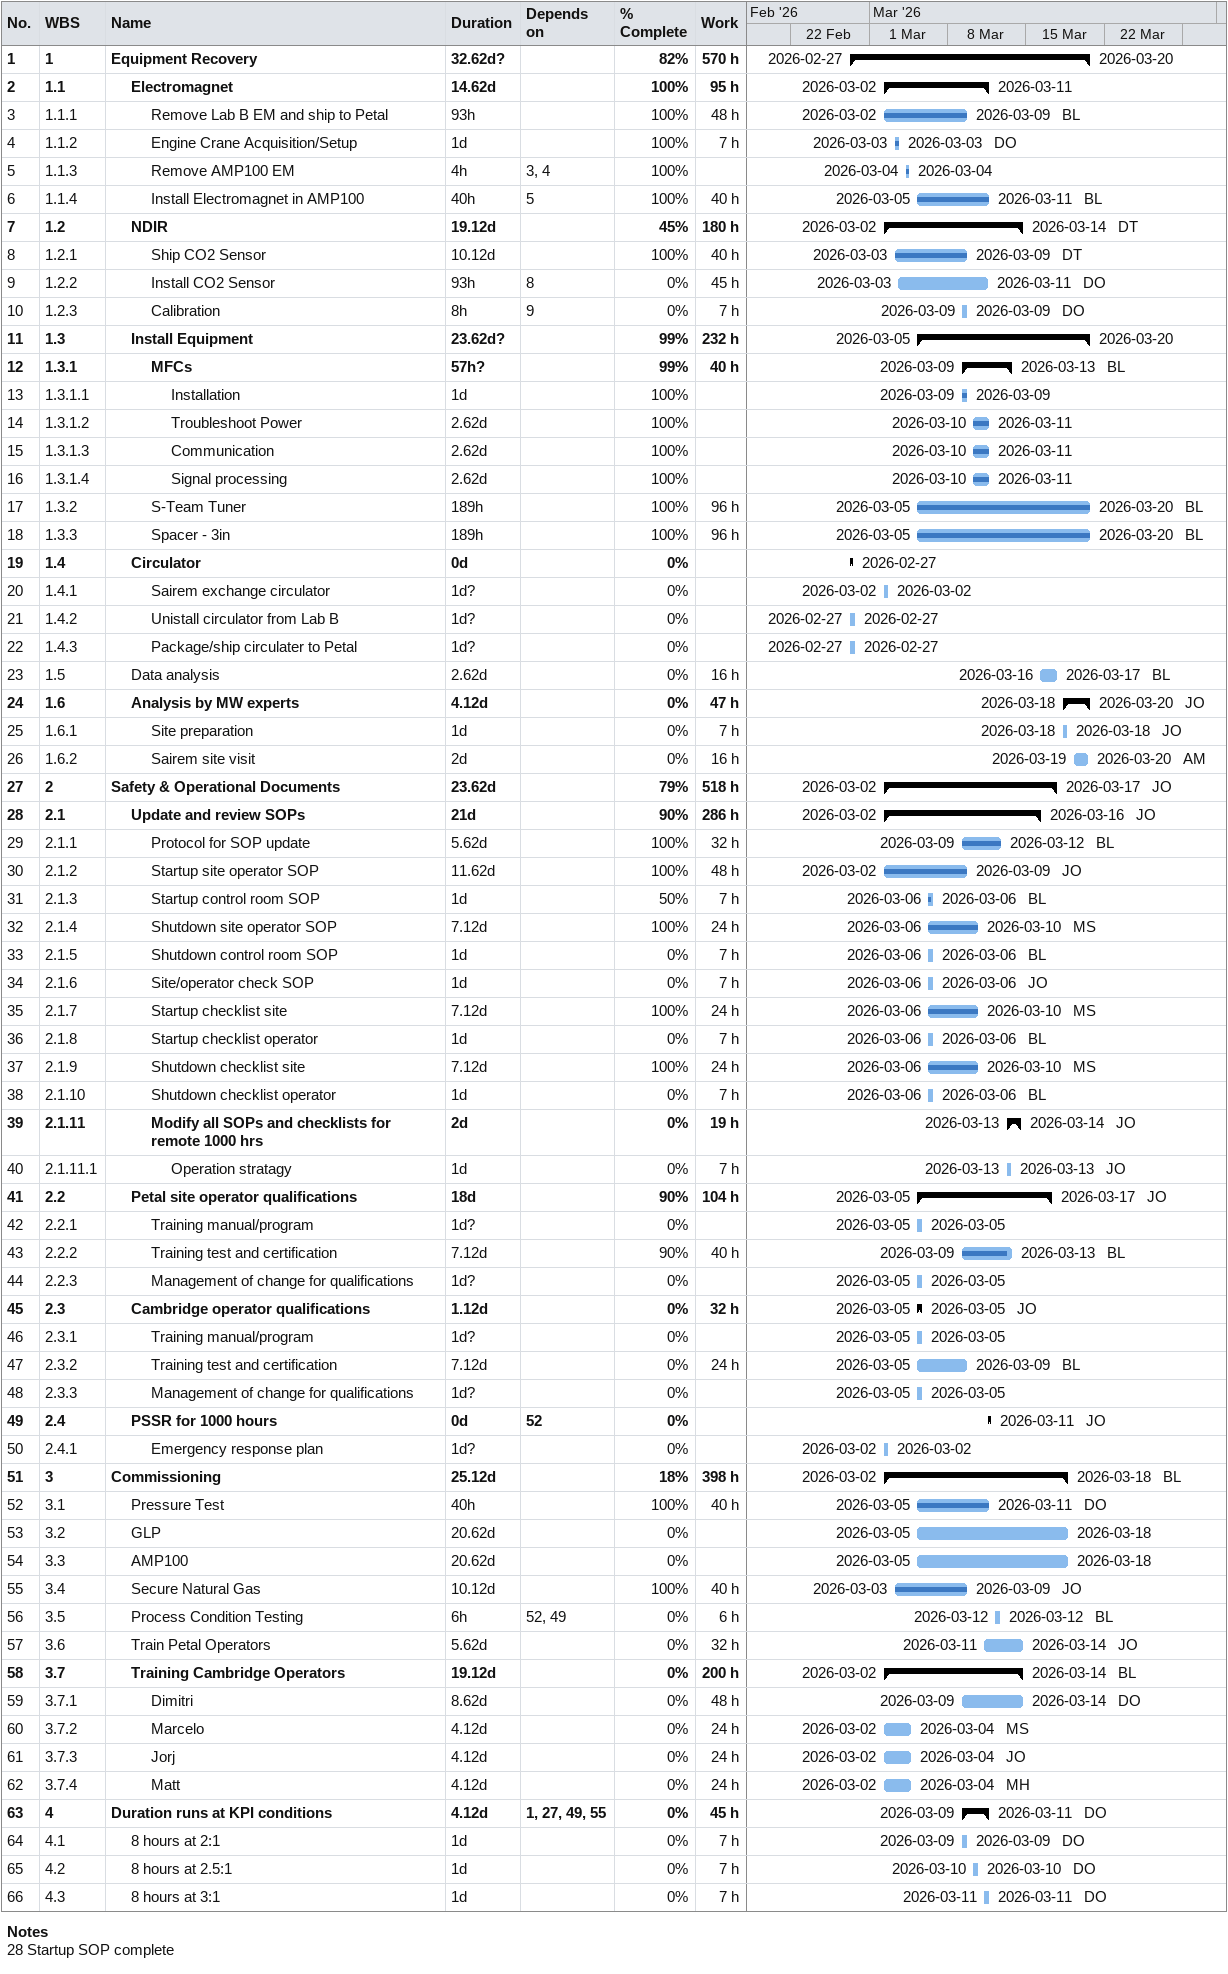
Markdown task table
| ID | WBS | Task | Duration | Start | Finish | Predecessors | Resources | % complete | Work (h) |
|---|---|---|---|---|---|---|---|---|---|
| 1 | 1 | **Equipment Recovery** | 32.62d? | 2026-02-27 | 2026-03-20 |  |  | 82 | 570 |
| 2 | 1.1 | **Electromagnet** | 14.62d | 2026-03-02 | 2026-03-11 |  |  | 100 | 95 |
| 3 | 1.1.1 | Remove Lab B EM and ship to Petal | 93h | 2026-03-02 | 2026-03-09 |  | BL | 100 | 48 |
| 4 | 1.1.2 | Engine Crane Acquisition/Setup | 1d | 2026-03-03 | 2026-03-03 |  | DO | 100 | 7 |
| 5 | 1.1.3 | Remove AMP100 EM | 4h | 2026-03-04 | 2026-03-04 | 3, 4 |  | 100 |  |
| 6 | 1.1.4 | Install Electromagnet in AMP100 | 40h | 2026-03-05 | 2026-03-11 | 5 | BL | 100 | 40 |
| 7 | 1.2 | **NDIR** | 19.12d | 2026-03-02 | 2026-03-14 |  | DT | 45 | 180 |
| 8 | 1.2.1 | Ship CO2 Sensor | 10.12d | 2026-03-03 | 2026-03-09 |  | DT | 100 | 40 |
| 9 | 1.2.2 | Install CO2 Sensor | 93h | 2026-03-03 | 2026-03-11 | 8 | DO | 0 | 45 |
| 10 | 1.2.3 | Calibration | 8h | 2026-03-09 | 2026-03-09 | 9 | DO | 0 | 7 |
| 11 | 1.3 | **Install Equipment** | 23.62d? | 2026-03-05 | 2026-03-20 |  |  | 99 | 232 |
| 12 | 1.3.1 | **MFCs** | 57h? | 2026-03-09 | 2026-03-13 |  | BL | 99 | 40 |
| 13 | 1.3.1.1 | Installation | 1d | 2026-03-09 | 2026-03-09 |  |  | 100 |  |
| 14 | 1.3.1.2 | Troubleshoot Power | 2.62d | 2026-03-10 | 2026-03-11 |  |  | 100 |  |
| 15 | 1.3.1.3 | Communication | 2.62d | 2026-03-10 | 2026-03-11 |  |  | 100 |  |
| 16 | 1.3.1.4 | Signal processing | 2.62d | 2026-03-10 | 2026-03-11 |  |  | 100 |  |
| 17 | 1.3.2 | S-Team Tuner | 189h | 2026-03-05 | 2026-03-20 |  | BL | 100 | 96 |
| 18 | 1.3.3 | Spacer - 3in | 189h | 2026-03-05 | 2026-03-20 |  | BL | 100 | 96 |
| 19 | 1.4 | **Circulator** | 0d | 2026-02-27 | 2026-02-27 |  |  | 0 |  |
| 20 | 1.4.1 | Sairem exchange circulator | 1d? | 2026-03-02 | 2026-03-02 |  |  | 0 |  |
| 21 | 1.4.2 | Unistall circulator from Lab B | 1d? | 2026-02-27 | 2026-02-27 |  |  | 0 |  |
| 22 | 1.4.3 | Package/ship circulater to Petal | 1d? | 2026-02-27 | 2026-02-27 |  |  | 0 |  |
| 23 | 1.5 | Data analysis | 2.62d | 2026-03-16 | 2026-03-17 |  | BL | 0 | 16 |
| 24 | 1.6 | **Analysis by MW experts** | 4.12d | 2026-03-18 | 2026-03-20 |  | JO | 0 | 47 |
| 25 | 1.6.1 | Site preparation | 1d | 2026-03-18 | 2026-03-18 |  | JO | 0 | 7 |
| 26 | 1.6.2 | Sairem site visit | 2d | 2026-03-19 | 2026-03-20 |  | AM | 0 | 16 |
| 27 | 2 | **Safety & Operational Documents** | 23.62d | 2026-03-02 | 2026-03-17 |  | JO | 79 | 518 |
| 28 | 2.1 | **Update and review SOPs** | 21d | 2026-03-02 | 2026-03-16 |  | JO | 90 | 286 |
| 29 | 2.1.1 | Protocol for SOP update | 5.62d | 2026-03-09 | 2026-03-12 |  | BL | 100 | 32 |
| 30 | 2.1.2 | Startup site operator SOP | 11.62d | 2026-03-02 | 2026-03-09 |  | JO | 100 | 48 |
| 31 | 2.1.3 | Startup control room SOP | 1d | 2026-03-06 | 2026-03-06 |  | BL | 50 | 7 |
| 32 | 2.1.4 | Shutdown site operator SOP | 7.12d | 2026-03-06 | 2026-03-10 |  | MS | 100 | 24 |
| 33 | 2.1.5 | Shutdown control room SOP | 1d | 2026-03-06 | 2026-03-06 |  | BL | 0 | 7 |
| 34 | 2.1.6 | Site/operator check SOP | 1d | 2026-03-06 | 2026-03-06 |  | JO | 0 | 7 |
| 35 | 2.1.7 | Startup checklist site | 7.12d | 2026-03-06 | 2026-03-10 |  | MS | 100 | 24 |
| 36 | 2.1.8 | Startup checklist operator | 1d | 2026-03-06 | 2026-03-06 |  | BL | 0 | 7 |
| 37 | 2.1.9 | Shutdown checklist site | 7.12d | 2026-03-06 | 2026-03-10 |  | MS | 100 | 24 |
| 38 | 2.1.10 | Shutdown checklist operator | 1d | 2026-03-06 | 2026-03-06 |  | BL | 0 | 7 |
| 39 | 2.1.11 | **Modify all SOPs and checklists for remote 1000 hrs** | 2d | 2026-03-13 | 2026-03-14 |  | JO | 0 | 19 |
| 40 | 2.1.11.1 | Operation stratagy | 1d | 2026-03-13 | 2026-03-13 |  | JO | 0 | 7 |
| 41 | 2.2 | **Petal site operator qualifications** | 18d | 2026-03-05 | 2026-03-17 |  | JO | 90 | 104 |
| 42 | 2.2.1 | Training manual/program | 1d? | 2026-03-05 | 2026-03-05 |  |  | 0 |  |
| 43 | 2.2.2 | Training test and certification | 7.12d | 2026-03-09 | 2026-03-13 |  | BL | 90 | 40 |
| 44 | 2.2.3 | Management of change for qualifications | 1d? | 2026-03-05 | 2026-03-05 |  |  | 0 |  |
| 45 | 2.3 | **Cambridge operator qualifications** | 1.12d | 2026-03-05 | 2026-03-05 |  | JO | 0 | 32 |
| 46 | 2.3.1 | Training manual/program | 1d? | 2026-03-05 | 2026-03-05 |  |  | 0 |  |
| 47 | 2.3.2 | Training test and certification | 7.12d | 2026-03-05 | 2026-03-09 |  | BL | 0 | 24 |
| 48 | 2.3.3 | Management of change for qualifications | 1d? | 2026-03-05 | 2026-03-05 |  |  | 0 |  |
| 49 | 2.4 | **PSSR for 1000 hours** | 0d | 2026-03-11 | 2026-03-11 | 52 | JO | 0 |  |
| 50 | 2.4.1 | Emergency response plan | 1d? | 2026-03-02 | 2026-03-02 |  |  | 0 |  |
| 51 | 3 | **Commissioning** | 25.12d | 2026-03-02 | 2026-03-18 |  | BL | 18 | 398 |
| 52 | 3.1 | Pressure Test | 40h | 2026-03-05 | 2026-03-11 |  | DO | 100 | 40 |
| 53 | 3.2 | GLP | 20.62d | 2026-03-05 | 2026-03-18 |  |  | 0 |  |
| 54 | 3.3 | AMP100 | 20.62d | 2026-03-05 | 2026-03-18 |  |  | 0 |  |
| 55 | 3.4 | Secure Natural Gas | 10.12d | 2026-03-03 | 2026-03-09 |  | JO | 100 | 40 |
| 56 | 3.5 | Process Condition Testing | 6h | 2026-03-12 | 2026-03-12 | 52, 49 | BL | 0 | 6 |
| 57 | 3.6 | Train Petal Operators | 5.62d | 2026-03-11 | 2026-03-14 |  | JO | 0 | 32 |
| 58 | 3.7 | **Training Cambridge Operators** | 19.12d | 2026-03-02 | 2026-03-14 |  | BL | 0 | 200 |
| 59 | 3.7.1 | Dimitri | 8.62d | 2026-03-09 | 2026-03-14 |  | DO | 0 | 48 |
| 60 | 3.7.2 | Marcelo | 4.12d | 2026-03-02 | 2026-03-04 |  | MS | 0 | 24 |
| 61 | 3.7.3 | Jorj | 4.12d | 2026-03-02 | 2026-03-04 |  | JO | 0 | 24 |
| 62 | 3.7.4 | Matt | 4.12d | 2026-03-02 | 2026-03-04 |  | MH | 0 | 24 |
| 63 | 4 | **Duration runs at KPI conditions** | 4.12d | 2026-03-09 | 2026-03-11 | 1, 27, 49, 55 | DO | 0 | 45 |
| 64 | 4.1 | 8 hours at 2:1 | 1d | 2026-03-09 | 2026-03-09 |  | DO | 0 | 7 |
| 65 | 4.2 | 8 hours at 2.5:1 | 1d | 2026-03-10 | 2026-03-10 |  | DO | 0 | 7 |
| 66 | 4.3 | 8 hours at 3:1 | 1d | 2026-03-11 | 2026-03-11 |  | DO | 0 | 7 |

Notes
- 28: Startup SOP complete
